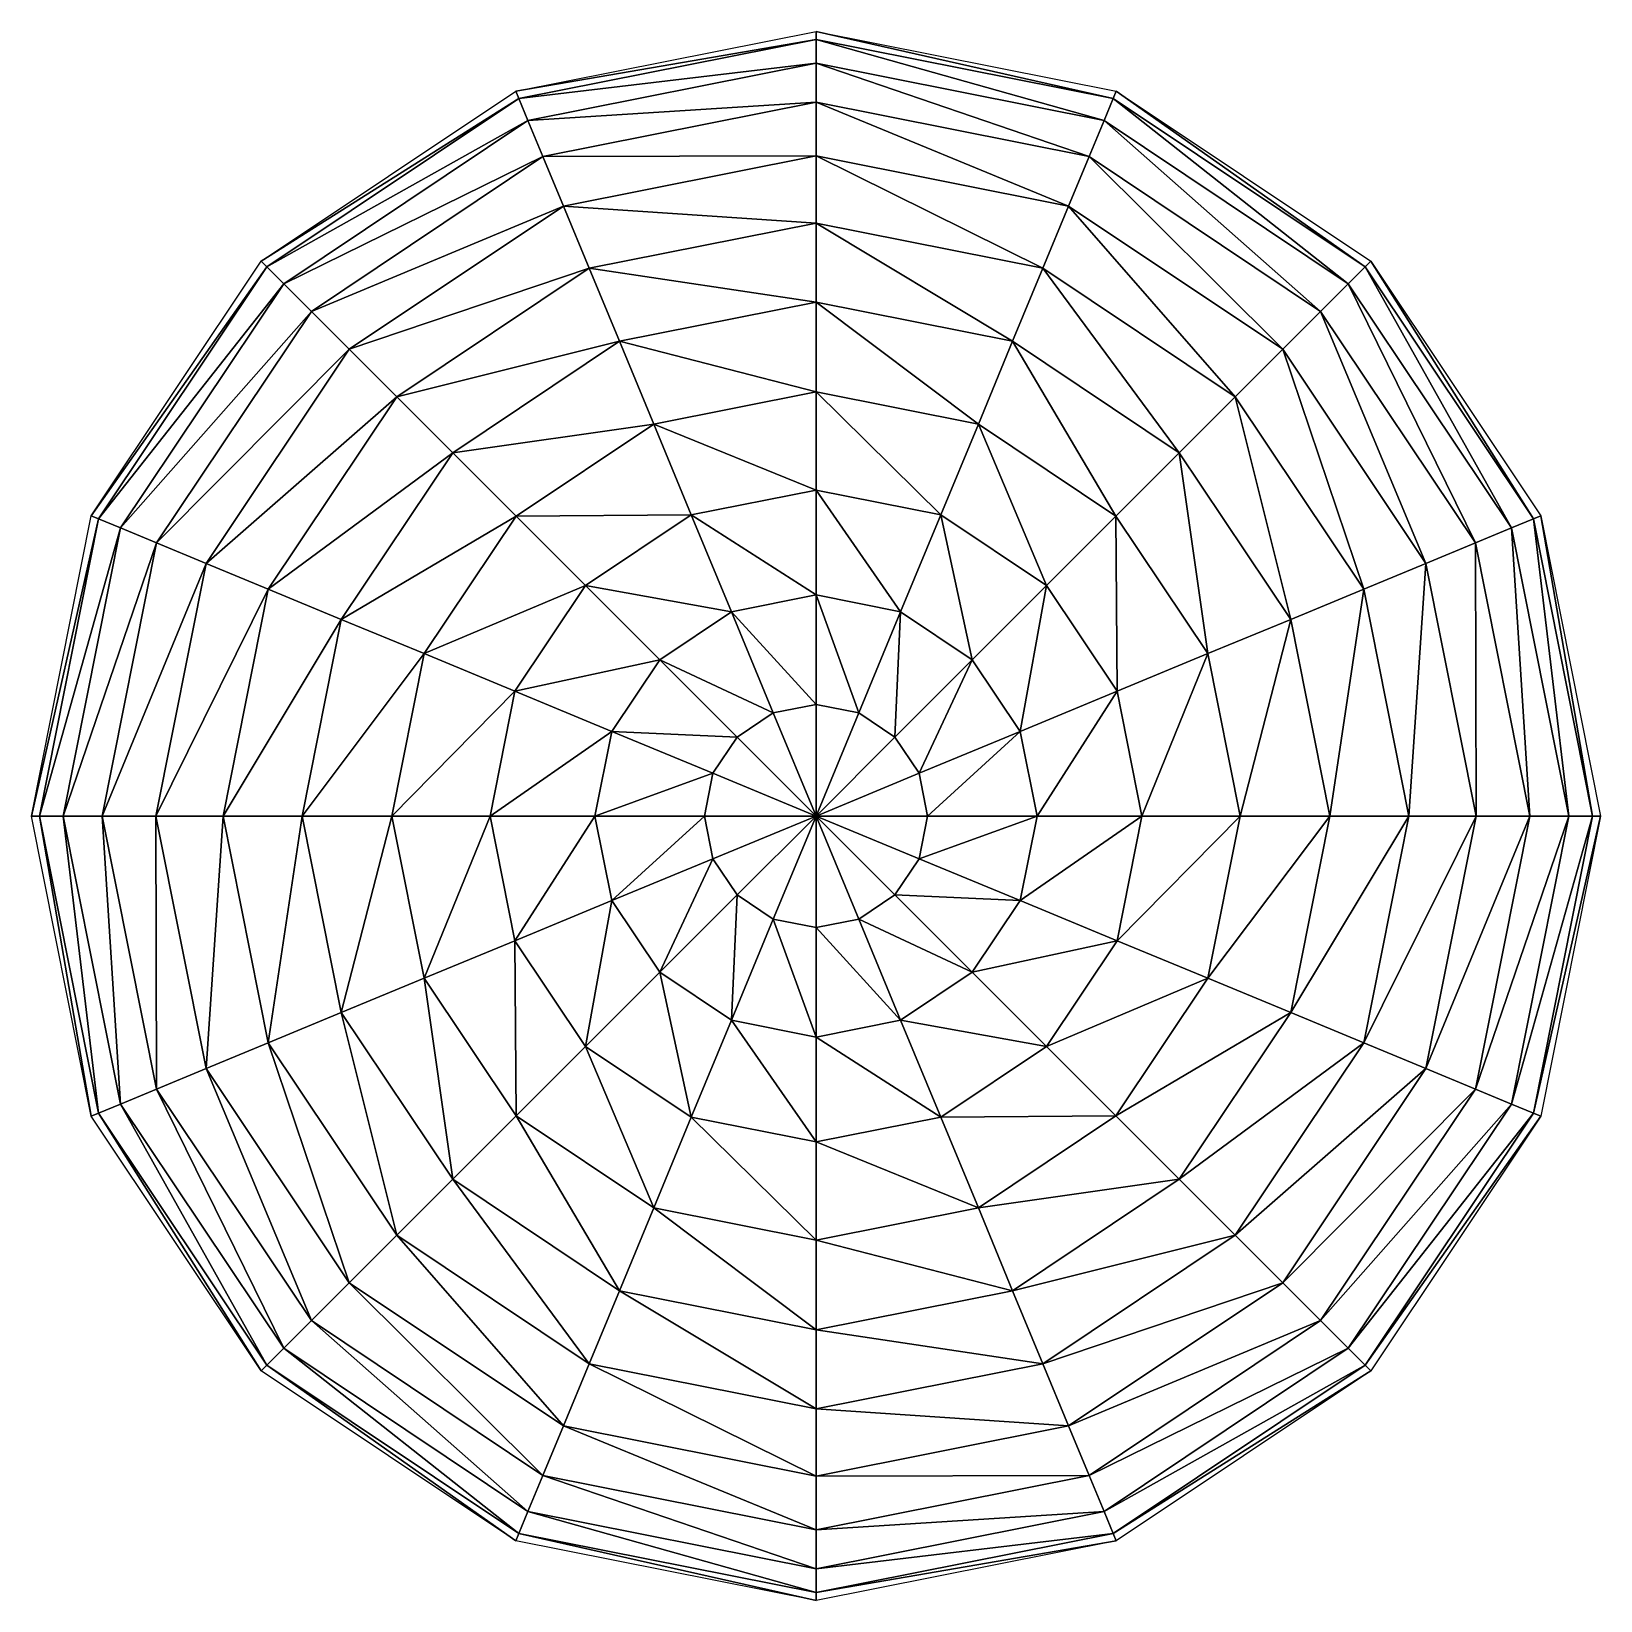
# Model space of a CAD drawing. Header units: metres. Extents: x -32.6 to 43.8, y -33.1 to 27.7.
# Drawn here: x 32.74 to 39.74, y -24.36 to -17.36 of the extents above; entities that cross this region are included whole.
import ezdxf

# ---------------------------------------------------------------- set-up
doc = ezdxf.new("R2010")
doc.units = ezdxf.units.M
doc.layers.add('STROMY_ZAMERENE', color=4, linetype='CONTINUOUS')

msp = doc.modelspace()

# ---------------------------------------------------------------- linework, layer by layer
at = {"layer": 'STROMY_ZAMERENE'}
for points in [[(36.2403, -17.3908, 3.6433), (34.9009, -17.6216), (36.2403, -17.3552)], [(37.5661, -17.6545, 3.6433), (36.2403, -17.3908, 3.6433), (36.2403, -17.3552)], [(37.5661, -17.6545, 3.6433), (36.2403, -17.3552), (37.5797, -17.6216)], [(36.2403, -17.3908, 3.6433), (34.9146, -17.6545, 3.6433), (34.9009, -17.6216)], [(36.2403, -17.4969, 7.2124), (34.9146, -17.6545, 3.6433), (36.2403, -17.3908, 3.6433)], [(37.5255, -17.7526, 7.2124), (36.2403, -17.4969, 7.2124), (36.2403, -17.3908, 3.6433)], [(37.5255, -17.7526, 7.2124), (36.2403, -17.3908, 3.6433), (37.5661, -17.6545, 3.6433)], [(36.2403, -17.4969, 7.2124), (34.9552, -17.7526, 7.2124), (34.9146, -17.6545, 3.6433)], [(36.2403, -17.6715, 10.6346), (34.9552, -17.7526, 7.2124), (36.2403, -17.4969, 7.2124)], [(37.4587, -17.9138, 10.6346), (36.2403, -17.6715, 10.6346), (36.2403, -17.4969, 7.2124)], [(37.4587, -17.9138, 10.6346), (36.2403, -17.4969, 7.2124), (37.5255, -17.7526, 7.2124)], [(34.9146, -17.6545, 3.6433), (33.7654, -18.3803), (34.9009, -17.6216)], [(38.69, -18.4055, 3.6433), (37.5661, -17.6545, 3.6433), (37.5797, -17.6216)], [(38.69, -18.4055, 3.6433), (37.5797, -17.6216), (38.7152, -18.3803)], [(34.9146, -17.6545, 3.6433), (33.7906, -18.4055, 3.6433), (33.7654, -18.3803)], [(34.9552, -17.7526, 7.2124), (33.7906, -18.4055, 3.6433), (34.9146, -17.6545, 3.6433)], [(36.2403, -17.6715, 10.6346), (35.022, -17.9138, 10.6346), (34.9552, -17.7526, 7.2124)], [(36.2403, -17.9108, 13.8404), (35.022, -17.9138, 10.6346), (36.2403, -17.6715, 10.6346)], [(37.3671, -18.1349, 13.8404), (36.2403, -17.9108, 13.8404), (36.2403, -17.6715, 10.6346)], [(37.3671, -18.1349, 13.8404), (36.2403, -17.6715, 10.6346), (37.4587, -17.9138, 10.6346)], [(38.6149, -18.4806, 7.2124), (37.5255, -17.7526, 7.2124), (37.5661, -17.6545, 3.6433)], [(38.6149, -18.4806, 7.2124), (37.5661, -17.6545, 3.6433), (38.69, -18.4055, 3.6433)], [(34.9552, -17.7526, 7.2124), (33.8657, -18.4806, 7.2124), (33.7906, -18.4055, 3.6433)], [(35.022, -17.9138, 10.6346), (33.8657, -18.4806, 7.2124), (34.9552, -17.7526, 7.2124)], [(38.4915, -18.604, 10.6346), (37.4587, -17.9138, 10.6346), (37.5255, -17.7526, 7.2124)], [(38.4915, -18.604, 10.6346), (37.5255, -17.7526, 7.2124), (38.6149, -18.4806, 7.2124)], [(35.022, -17.9138, 10.6346), (33.9891, -18.604, 10.6346), (33.8657, -18.4806, 7.2124)], [(35.1136, -18.1349, 13.8404), (33.9891, -18.604, 10.6346), (35.022, -17.9138, 10.6346)], [(36.2403, -17.9108, 13.8404), (35.1136, -18.1349, 13.8404), (35.022, -17.9138, 10.6346)], [(36.2403, -18.2101, 16.7644), (35.1136, -18.1349, 13.8404), (36.2403, -17.9108, 13.8404)], [(37.2526, -18.4114, 16.7644), (36.2403, -18.2101, 16.7644), (36.2403, -17.9108, 13.8404)], [(37.2526, -18.4114, 16.7644), (36.2403, -17.9108, 13.8404), (37.3671, -18.1349, 13.8404)], [(38.3223, -18.7732, 13.8404), (37.3671, -18.1349, 13.8404), (37.4587, -17.9138, 10.6346)], [(38.3223, -18.7732, 13.8404), (37.4587, -17.9138, 10.6346), (38.4915, -18.604, 10.6346)], [(35.1136, -18.1349, 13.8404), (34.1583, -18.7732, 13.8404), (33.9891, -18.604, 10.6346)], [(35.2281, -18.4114, 16.7644), (34.1583, -18.7732, 13.8404), (35.1136, -18.1349, 13.8404)], [(36.2403, -18.2101, 16.7644), (35.2281, -18.4114, 16.7644), (35.1136, -18.1349, 13.8404)], [(38.1107, -18.9848, 16.7644), (37.2526, -18.4114, 16.7644), (37.3671, -18.1349, 13.8404)], [(38.1107, -18.9848, 16.7644), (37.3671, -18.1349, 13.8404), (38.3223, -18.7732, 13.8404)], [(36.2403, -18.5632, 19.3472), (35.2281, -18.4114, 16.7644), (36.2403, -18.2101, 16.7644)], [(37.1174, -18.7376, 19.3472), (36.2403, -18.5632, 19.3472), (36.2403, -18.2101, 16.7644)], [(37.1174, -18.7376, 19.3472), (36.2403, -18.2101, 16.7644), (37.2526, -18.4114, 16.7644)], [(33.7906, -18.4055, 3.6433), (33.0067, -19.5158), (33.7654, -18.3803)], [(33.7906, -18.4055, 3.6433), (33.0397, -19.5294, 3.6433), (33.0067, -19.5158)], [(33.8657, -18.4806, 7.2124), (33.0397, -19.5294, 3.6433), (33.7906, -18.4055, 3.6433)], [(39.3429, -19.57, 7.2124), (38.6149, -18.4806, 7.2124), (38.69, -18.4055, 3.6433)], [(39.441, -19.5294, 3.6433), (38.69, -18.4055, 3.6433), (38.7152, -18.3803)], [(39.3429, -19.57, 7.2124), (38.69, -18.4055, 3.6433), (39.441, -19.5294, 3.6433)], [(39.441, -19.5294, 3.6433), (38.7152, -18.3803), (39.4739, -19.5158)], [(35.2281, -18.4114, 16.7644), (34.3699, -18.9848, 16.7644), (34.1583, -18.7732, 13.8404)], [(35.3632, -18.7376, 19.3472), (34.3699, -18.9848, 16.7644), (35.2281, -18.4114, 16.7644)], [(36.2403, -18.5632, 19.3472), (35.3632, -18.7376, 19.3472), (35.2281, -18.4114, 16.7644)], [(37.861, -19.2345, 19.3472), (37.1174, -18.7376, 19.3472), (37.2526, -18.4114, 16.7644)], [(37.861, -19.2345, 19.3472), (37.2526, -18.4114, 16.7644), (38.1107, -18.9848, 16.7644)], [(33.8657, -18.4806, 7.2124), (33.1377, -19.57, 7.2124), (33.0397, -19.5294, 3.6433)], [(33.9891, -18.604, 10.6346), (33.1377, -19.57, 7.2124), (33.8657, -18.4806, 7.2124)], [(39.1817, -19.6368, 10.6346), (38.4915, -18.604, 10.6346), (38.6149, -18.4806, 7.2124)], [(39.1817, -19.6368, 10.6346), (38.6149, -18.4806, 7.2124), (39.3429, -19.57, 7.2124)], [(33.9891, -18.604, 10.6346), (33.299, -19.6368, 10.6346), (33.1377, -19.57, 7.2124)], [(34.1583, -18.7732, 13.8404), (33.299, -19.6368, 10.6346), (33.9891, -18.604, 10.6346)], [(36.2403, -18.9629, 21.5361), (35.3632, -18.7376, 19.3472), (36.2403, -18.5632, 19.3472)], [(36.9645, -19.107, 21.5361), (36.2403, -18.9629, 21.5361), (36.2403, -18.5632, 19.3472)], [(36.9645, -19.107, 21.5361), (36.2403, -18.5632, 19.3472), (37.1174, -18.7376, 19.3472)], [(38.9606, -19.7284, 13.8404), (38.3223, -18.7732, 13.8404), (38.4915, -18.604, 10.6346)], [(38.9606, -19.7284, 13.8404), (38.4915, -18.604, 10.6346), (39.1817, -19.6368, 10.6346)], [(35.3632, -18.7376, 19.3472), (34.6196, -19.2345, 19.3472), (34.3699, -18.9848, 16.7644)], [(35.5162, -19.107, 21.5361), (34.6196, -19.2345, 19.3472), (35.3632, -18.7376, 19.3472)], [(36.2403, -18.9629, 21.5361), (35.5162, -19.107, 21.5361), (35.3632, -18.7376, 19.3472)], [(37.5783, -19.5172, 21.5361), (36.9645, -19.107, 21.5361), (37.1174, -18.7376, 19.3472)], [(37.5783, -19.5172, 21.5361), (37.1174, -18.7376, 19.3472), (37.861, -19.2345, 19.3472)], [(34.1583, -18.7732, 13.8404), (33.5201, -19.7284, 13.8404), (33.299, -19.6368, 10.6346)], [(34.3699, -18.9848, 16.7644), (33.5201, -19.7284, 13.8404), (34.1583, -18.7732, 13.8404)], [(38.6841, -19.8429, 16.7644), (38.1107, -18.9848, 16.7644), (38.3223, -18.7732, 13.8404)], [(38.6841, -19.8429, 16.7644), (38.3223, -18.7732, 13.8404), (38.9606, -19.7284, 13.8404)], [(36.2403, -19.4012, 23.2866), (35.5162, -19.107, 21.5361), (36.2403, -18.9629, 21.5361)], [(36.7967, -19.5119, 23.2866), (36.2403, -19.4012, 23.2866), (36.2403, -18.9629, 21.5361)], [(36.7967, -19.5119, 23.2866), (36.2403, -18.9629, 21.5361), (36.9645, -19.107, 21.5361)], [(34.3699, -18.9848, 16.7644), (33.7965, -19.8429, 16.7644), (33.5201, -19.7284, 13.8404)], [(34.6196, -19.2345, 19.3472), (33.7965, -19.8429, 16.7644), (34.3699, -18.9848, 16.7644)], [(38.3579, -19.9781, 19.3472), (37.861, -19.2345, 19.3472), (38.1107, -18.9848, 16.7644)], [(38.3579, -19.9781, 19.3472), (38.1107, -18.9848, 16.7644), (38.6841, -19.8429, 16.7644)], [(35.5162, -19.107, 21.5361), (34.9023, -19.5172, 21.5361), (34.6196, -19.2345, 19.3472)], [(35.6839, -19.5119, 23.2866), (34.9023, -19.5172, 21.5361), (35.5162, -19.107, 21.5361)], [(36.2403, -19.4012, 23.2866), (35.6839, -19.5119, 23.2866), (35.5162, -19.107, 21.5361)], [(37.2684, -19.8271, 23.2866), (36.7967, -19.5119, 23.2866), (36.9645, -19.107, 21.5361)], [(37.2684, -19.8271, 23.2866), (36.9645, -19.107, 21.5361), (37.5783, -19.5172, 21.5361)], [(34.6196, -19.2345, 19.3472), (34.1228, -19.9781, 19.3472), (33.7965, -19.8429, 16.7644)], [(34.9023, -19.5172, 21.5361), (34.1228, -19.9781, 19.3472), (34.6196, -19.2345, 19.3472)], [(37.9885, -20.131, 21.5361), (37.5783, -19.5172, 21.5361), (37.861, -19.2345, 19.3472)], [(37.9885, -20.131, 21.5361), (37.861, -19.2345, 19.3472), (38.3579, -19.9781, 19.3472)], [(36.2403, -19.8691, 24.563), (35.6839, -19.5119, 23.2866), (36.2403, -19.4012, 23.2866)], [(36.6177, -19.9442, 24.563), (36.2403, -19.8691, 24.563), (36.2403, -19.4012, 23.2866)], [(36.6177, -19.9442, 24.563), (36.2403, -19.4012, 23.2866), (36.7967, -19.5119, 23.2866)], [(33.0397, -19.5294, 3.6433), (32.7403, -20.8552), (33.0067, -19.5158)], [(33.0397, -19.5294, 3.6433), (32.7759, -20.8552, 3.6433), (32.7403, -20.8552)], [(33.1377, -19.57, 7.2124), (32.7759, -20.8552, 3.6433), (33.0397, -19.5294, 3.6433)], [(34.9023, -19.5172, 21.5361), (34.4921, -20.131, 21.5361), (34.1228, -19.9781, 19.3472)], [(35.2122, -19.8271, 23.2866), (34.4921, -20.131, 21.5361), (34.9023, -19.5172, 21.5361)], [(35.6839, -19.5119, 23.2866), (35.2122, -19.8271, 23.2866), (34.9023, -19.5172, 21.5361)], [(35.863, -19.9442, 24.563), (35.2122, -19.8271, 23.2866), (35.6839, -19.5119, 23.2866)], [(36.2403, -19.8691, 24.563), (35.863, -19.9442, 24.563), (35.6839, -19.5119, 23.2866)], [(36.9376, -20.1579, 24.563), (36.6177, -19.9442, 24.563), (36.7967, -19.5119, 23.2866)], [(36.9376, -20.1579, 24.563), (36.7967, -19.5119, 23.2866), (37.2684, -19.8271, 23.2866)], [(37.5836, -20.2988, 23.2866), (37.2684, -19.8271, 23.2866), (37.5783, -19.5172, 21.5361)], [(37.5836, -20.2988, 23.2866), (37.5783, -19.5172, 21.5361), (37.9885, -20.131, 21.5361)], [(39.5985, -20.8552, 7.2124), (39.3429, -19.57, 7.2124), (39.441, -19.5294, 3.6433)], [(39.7047, -20.8552, 3.6433), (39.441, -19.5294, 3.6433), (39.4739, -19.5158)], [(39.5985, -20.8552, 7.2124), (39.441, -19.5294, 3.6433), (39.7047, -20.8552, 3.6433)], [(39.7047, -20.8552, 3.6433), (39.4739, -19.5158), (39.7403, -20.8552)], [(33.1377, -19.57, 7.2124), (32.8821, -20.8552, 7.2124), (32.7759, -20.8552, 3.6433)], [(33.299, -19.6368, 10.6346), (32.8821, -20.8552, 7.2124), (33.1377, -19.57, 7.2124)], [(39.424, -20.8552, 10.6346), (39.1817, -19.6368, 10.6346), (39.3429, -19.57, 7.2124)], [(39.424, -20.8552, 10.6346), (39.3429, -19.57, 7.2124), (39.5985, -20.8552, 7.2124)], [(33.299, -19.6368, 10.6346), (33.0566, -20.8552, 10.6346), (32.8821, -20.8552, 7.2124)], [(33.5201, -19.7284, 13.8404), (33.0566, -20.8552, 10.6346), (33.299, -19.6368, 10.6346)], [(39.1847, -20.8552, 13.8404), (38.9606, -19.7284, 13.8404), (39.1817, -19.6368, 10.6346)], [(39.1847, -20.8552, 13.8404), (39.1817, -19.6368, 10.6346), (39.424, -20.8552, 10.6346)], [(33.5201, -19.7284, 13.8404), (33.2959, -20.8552, 13.8404), (33.0566, -20.8552, 10.6346)], [(33.7965, -19.8429, 16.7644), (33.2959, -20.8552, 13.8404), (33.5201, -19.7284, 13.8404)], [(38.8854, -20.8552, 16.7644), (38.6841, -19.8429, 16.7644), (38.9606, -19.7284, 13.8404)], [(38.8854, -20.8552, 16.7644), (38.9606, -19.7284, 13.8404), (39.1847, -20.8552, 13.8404)], [(33.7965, -19.8429, 16.7644), (33.5952, -20.8552, 16.7644), (33.2959, -20.8552, 13.8404)], [(34.1228, -19.9781, 19.3472), (33.5952, -20.8552, 16.7644), (33.7965, -19.8429, 16.7644)], [(35.2122, -19.8271, 23.2866), (34.897, -20.2988, 23.2866), (34.4921, -20.131, 21.5361)], [(35.5431, -20.1579, 24.563), (34.897, -20.2988, 23.2866), (35.2122, -19.8271, 23.2866)], [(35.863, -19.9442, 24.563), (35.5431, -20.1579, 24.563), (35.2122, -19.8271, 23.2866)], [(36.2403, -20.3571, 25.3394), (35.863, -19.9442, 24.563), (36.2403, -19.8691, 24.563)], [(36.4309, -20.395, 25.3394), (36.2403, -20.3571, 25.3394), (36.2403, -19.8691, 24.563)], [(36.4309, -20.395, 25.3394), (36.2403, -19.8691, 24.563), (36.6177, -19.9442, 24.563)], [(37.1513, -20.4778, 24.563), (36.9376, -20.1579, 24.563), (37.2684, -19.8271, 23.2866)], [(37.1513, -20.4778, 24.563), (37.2684, -19.8271, 23.2866), (37.5836, -20.2988, 23.2866)], [(38.5323, -20.8552, 19.3472), (38.3579, -19.9781, 19.3472), (38.6841, -19.8429, 16.7644)], [(38.5323, -20.8552, 19.3472), (38.6841, -19.8429, 16.7644), (38.8854, -20.8552, 16.7644)], [(36.0497, -20.395, 25.3394), (35.5431, -20.1579, 24.563), (35.863, -19.9442, 24.563)], [(36.2403, -20.3571, 25.3394), (36.0497, -20.395, 25.3394), (35.863, -19.9442, 24.563)], [(36.5925, -20.503, 25.3394), (36.4309, -20.395, 25.3394), (36.6177, -19.9442, 24.563)], [(36.5925, -20.503, 25.3394), (36.6177, -19.9442, 24.563), (36.9376, -20.1579, 24.563)], [(34.1228, -19.9781, 19.3472), (33.9483, -20.8552, 19.3472), (33.5952, -20.8552, 16.7644)], [(34.4921, -20.131, 21.5361), (33.9483, -20.8552, 19.3472), (34.1228, -19.9781, 19.3472)], [(38.1326, -20.8552, 21.5361), (37.9885, -20.131, 21.5361), (38.3579, -19.9781, 19.3472)], [(38.1326, -20.8552, 21.5361), (38.3579, -19.9781, 19.3472), (38.5323, -20.8552, 19.3472)], [(34.4921, -20.131, 21.5361), (34.3481, -20.8552, 21.5361), (33.9483, -20.8552, 19.3472)], [(34.897, -20.2988, 23.2866), (34.3481, -20.8552, 21.5361), (34.4921, -20.131, 21.5361)], [(35.5431, -20.1579, 24.563), (35.3293, -20.4778, 24.563), (34.897, -20.2988, 23.2866)], [(35.8881, -20.503, 25.3394), (35.3293, -20.4778, 24.563), (35.5431, -20.1579, 24.563)], [(36.0497, -20.395, 25.3394), (35.8881, -20.503, 25.3394), (35.5431, -20.1579, 24.563)], [(36.7005, -20.6646, 25.3394), (36.5925, -20.503, 25.3394), (36.9376, -20.1579, 24.563)], [(36.7005, -20.6646, 25.3394), (36.9376, -20.1579, 24.563), (37.1513, -20.4778, 24.563)], [(37.6943, -20.8552, 23.2866), (37.5836, -20.2988, 23.2866), (37.9885, -20.131, 21.5361)], [(37.6943, -20.8552, 23.2866), (37.9885, -20.131, 21.5361), (38.1326, -20.8552, 21.5361)], [(34.897, -20.2988, 23.2866), (34.7864, -20.8552, 23.2866), (34.3481, -20.8552, 21.5361)], [(35.3293, -20.4778, 24.563), (34.7864, -20.8552, 23.2866), (34.897, -20.2988, 23.2866)], [(37.2264, -20.8552, 24.563), (37.1513, -20.4778, 24.563), (37.5836, -20.2988, 23.2866)], [(37.2264, -20.8552, 24.563), (37.5836, -20.2988, 23.2866), (37.6943, -20.8552, 23.2866)], [(36.2403, -20.8552, 25.6), (36.0497, -20.395, 25.3394), (36.2403, -20.3571, 25.3394)], [(36.2403, -20.8552, 25.6), (36.2403, -20.3571, 25.3394), (36.4309, -20.395, 25.3394)], [(36.2403, -20.8552, 25.6), (35.8881, -20.503, 25.3394), (36.0497, -20.395, 25.3394)], [(36.2403, -20.8552, 25.6), (36.4309, -20.395, 25.3394), (36.5925, -20.503, 25.3394)], [(35.3293, -20.4778, 24.563), (35.2543, -20.8552, 24.563), (34.7864, -20.8552, 23.2866)], [(35.7801, -20.6646, 25.3394), (35.2543, -20.8552, 24.563), (35.3293, -20.4778, 24.563)], [(35.8881, -20.503, 25.3394), (35.7801, -20.6646, 25.3394), (35.3293, -20.4778, 24.563)], [(36.2403, -20.8552, 25.6), (35.7801, -20.6646, 25.3394), (35.8881, -20.503, 25.3394)], [(36.2403, -20.8552, 25.6), (36.5925, -20.503, 25.3394), (36.7005, -20.6646, 25.3394)], [(36.7384, -20.8552, 25.3394), (36.7005, -20.6646, 25.3394), (37.1513, -20.4778, 24.563)], [(36.7384, -20.8552, 25.3394), (37.1513, -20.4778, 24.563), (37.2264, -20.8552, 24.563)], [(35.7801, -20.6646, 25.3394), (35.7422, -20.8552, 25.3394), (35.2543, -20.8552, 24.563)], [(36.2403, -20.8552, 25.6), (35.7422, -20.8552, 25.3394), (35.7801, -20.6646, 25.3394)], [(36.2403, -20.8552, 25.6), (36.7005, -20.6646, 25.3394), (36.7384, -20.8552, 25.3394)], [(32.7759, -20.8552, 3.6433), (33.0067, -22.1946), (32.7403, -20.8552)], [(32.8821, -20.8552, 7.2124), (33.0397, -22.1809, 3.6433), (32.7759, -20.8552, 3.6433)], [(32.7759, -20.8552, 3.6433), (33.0397, -22.1809, 3.6433), (33.0067, -22.1946)], [(33.0566, -20.8552, 10.6346), (33.1377, -22.1403, 7.2124), (32.8821, -20.8552, 7.2124)], [(32.8821, -20.8552, 7.2124), (33.1377, -22.1403, 7.2124), (33.0397, -22.1809, 3.6433)], [(33.2959, -20.8552, 13.8404), (33.299, -22.0735, 10.6346), (33.0566, -20.8552, 10.6346)], [(33.0566, -20.8552, 10.6346), (33.299, -22.0735, 10.6346), (33.1377, -22.1403, 7.2124)], [(33.5952, -20.8552, 16.7644), (33.5201, -21.9819, 13.8404), (33.2959, -20.8552, 13.8404)], [(33.2959, -20.8552, 13.8404), (33.5201, -21.9819, 13.8404), (33.299, -22.0735, 10.6346)], [(33.5952, -20.8552, 16.7644), (33.7965, -21.8674, 16.7644), (33.5201, -21.9819, 13.8404)], [(33.9483, -20.8552, 19.3472), (33.7965, -21.8674, 16.7644), (33.5952, -20.8552, 16.7644)], [(33.9483, -20.8552, 19.3472), (34.1228, -21.7323, 19.3472), (33.7965, -21.8674, 16.7644)], [(34.3481, -20.8552, 21.5361), (34.1228, -21.7323, 19.3472), (33.9483, -20.8552, 19.3472)], [(34.3481, -20.8552, 21.5361), (34.4921, -21.5793, 21.5361), (34.1228, -21.7323, 19.3472)], [(34.7864, -20.8552, 23.2866), (34.4921, -21.5793, 21.5361), (34.3481, -20.8552, 21.5361)], [(34.7864, -20.8552, 23.2866), (34.897, -21.4116, 23.2866), (34.4921, -21.5793, 21.5361)], [(35.2543, -20.8552, 24.563), (34.897, -21.4116, 23.2866), (34.7864, -20.8552, 23.2866)], [(35.2543, -20.8552, 24.563), (35.3293, -21.2325, 24.563), (34.897, -21.4116, 23.2866)], [(35.7422, -20.8552, 25.3394), (35.3293, -21.2325, 24.563), (35.2543, -20.8552, 24.563)], [(35.7422, -20.8552, 25.3394), (35.7801, -21.0458, 25.3394), (35.3293, -21.2325, 24.563)], [(36.2403, -20.8552, 25.6), (35.7801, -21.0458, 25.3394), (35.7422, -20.8552, 25.3394)], [(36.2403, -20.8552, 25.6), (35.8881, -21.2074, 25.3394), (35.7801, -21.0458, 25.3394)], [(36.2403, -20.8552, 25.6), (36.0497, -21.3154, 25.3394), (35.8881, -21.2074, 25.3394)], [(36.2403, -20.8552, 25.6), (36.2403, -21.3533, 25.3394), (36.0497, -21.3154, 25.3394)], [(36.2403, -20.8552, 25.6), (36.4309, -21.3154, 25.3394), (36.2403, -21.3533, 25.3394)], [(36.2403, -20.8552, 25.6), (36.5925, -21.2074, 25.3394), (36.4309, -21.3154, 25.3394)], [(36.2403, -20.8552, 25.6), (36.7005, -21.0458, 25.3394), (36.5925, -21.2074, 25.3394)], [(36.2403, -20.8552, 25.6), (36.7384, -20.8552, 25.3394), (36.7005, -21.0458, 25.3394)], [(36.7005, -21.0458, 25.3394), (36.7384, -20.8552, 25.3394), (37.2264, -20.8552, 24.563)], [(36.7005, -21.0458, 25.3394), (37.2264, -20.8552, 24.563), (37.1513, -21.2325, 24.563)], [(37.1513, -21.2325, 24.563), (37.2264, -20.8552, 24.563), (37.6943, -20.8552, 23.2866)], [(37.1513, -21.2325, 24.563), (37.6943, -20.8552, 23.2866), (37.5836, -21.4116, 23.2866)], [(37.5836, -21.4116, 23.2866), (37.6943, -20.8552, 23.2866), (38.1326, -20.8552, 21.5361)], [(37.5836, -21.4116, 23.2866), (38.1326, -20.8552, 21.5361), (37.9885, -21.5793, 21.5361)], [(37.9885, -21.5793, 21.5361), (38.1326, -20.8552, 21.5361), (38.5323, -20.8552, 19.3472)], [(37.9885, -21.5793, 21.5361), (38.5323, -20.8552, 19.3472), (38.3579, -21.7323, 19.3472)], [(38.3579, -21.7323, 19.3472), (38.5323, -20.8552, 19.3472), (38.8854, -20.8552, 16.7644)], [(38.3579, -21.7323, 19.3472), (38.8854, -20.8552, 16.7644), (38.6841, -21.8674, 16.7644)], [(38.6841, -21.8674, 16.7644), (38.8854, -20.8552, 16.7644), (39.1847, -20.8552, 13.8404)], [(38.6841, -21.8674, 16.7644), (39.1847, -20.8552, 13.8404), (38.9606, -21.9819, 13.8404)], [(38.9606, -21.9819, 13.8404), (39.1847, -20.8552, 13.8404), (39.424, -20.8552, 10.6346)], [(38.9606, -21.9819, 13.8404), (39.424, -20.8552, 10.6346), (39.1817, -22.0735, 10.6346)], [(39.1817, -22.0735, 10.6346), (39.424, -20.8552, 10.6346), (39.5985, -20.8552, 7.2124)], [(39.1817, -22.0735, 10.6346), (39.5985, -20.8552, 7.2124), (39.3429, -22.1403, 7.2124)], [(39.3429, -22.1403, 7.2124), (39.5985, -20.8552, 7.2124), (39.7047, -20.8552, 3.6433)], [(39.3429, -22.1403, 7.2124), (39.7047, -20.8552, 3.6433), (39.441, -22.1809, 3.6433)], [(39.441, -22.1809, 3.6433), (39.7047, -20.8552, 3.6433), (39.7403, -20.8552)], [(39.441, -22.1809, 3.6433), (39.7403, -20.8552), (39.4739, -22.1946)], [(35.7801, -21.0458, 25.3394), (35.5431, -21.5524, 24.563), (35.3293, -21.2325, 24.563)], [(35.7801, -21.0458, 25.3394), (35.8881, -21.2074, 25.3394), (35.5431, -21.5524, 24.563)], [(36.5925, -21.2074, 25.3394), (36.7005, -21.0458, 25.3394), (37.1513, -21.2325, 24.563)], [(35.8881, -21.2074, 25.3394), (35.863, -21.7662, 24.563), (35.5431, -21.5524, 24.563)], [(35.8881, -21.2074, 25.3394), (36.0497, -21.3154, 25.3394), (35.863, -21.7662, 24.563)], [(36.4309, -21.3154, 25.3394), (36.5925, -21.2074, 25.3394), (36.9376, -21.5524, 24.563)], [(36.5925, -21.2074, 25.3394), (37.1513, -21.2325, 24.563), (36.9376, -21.5524, 24.563)], [(35.3293, -21.2325, 24.563), (35.2122, -21.8833, 23.2866), (34.897, -21.4116, 23.2866)], [(35.3293, -21.2325, 24.563), (35.5431, -21.5524, 24.563), (35.2122, -21.8833, 23.2866)], [(36.9376, -21.5524, 24.563), (37.1513, -21.2325, 24.563), (37.5836, -21.4116, 23.2866)], [(36.0497, -21.3154, 25.3394), (36.2403, -21.8412, 24.563), (35.863, -21.7662, 24.563)], [(36.0497, -21.3154, 25.3394), (36.2403, -21.3533, 25.3394), (36.2403, -21.8412, 24.563)], [(36.2403, -21.3533, 25.3394), (36.4309, -21.3154, 25.3394), (36.6177, -21.7662, 24.563)], [(36.4309, -21.3154, 25.3394), (36.9376, -21.5524, 24.563), (36.6177, -21.7662, 24.563)], [(34.897, -21.4116, 23.2866), (34.9023, -22.1932, 21.5361), (34.4921, -21.5793, 21.5361)], [(34.897, -21.4116, 23.2866), (35.2122, -21.8833, 23.2866), (34.9023, -22.1932, 21.5361)], [(36.2403, -21.3533, 25.3394), (36.6177, -21.7662, 24.563), (36.2403, -21.8412, 24.563)], [(36.9376, -21.5524, 24.563), (37.5836, -21.4116, 23.2866), (37.2684, -21.8833, 23.2866)], [(37.2684, -21.8833, 23.2866), (37.5836, -21.4116, 23.2866), (37.9885, -21.5793, 21.5361)], [(35.5431, -21.5524, 24.563), (35.6839, -22.1985, 23.2866), (35.2122, -21.8833, 23.2866)], [(35.5431, -21.5524, 24.563), (35.863, -21.7662, 24.563), (35.6839, -22.1985, 23.2866)], [(36.6177, -21.7662, 24.563), (36.9376, -21.5524, 24.563), (37.2684, -21.8833, 23.2866)], [(34.4921, -21.5793, 21.5361), (34.6196, -22.4759, 19.3472), (34.1228, -21.7323, 19.3472)], [(34.4921, -21.5793, 21.5361), (34.9023, -22.1932, 21.5361), (34.6196, -22.4759, 19.3472)], [(37.2684, -21.8833, 23.2866), (37.9885, -21.5793, 21.5361), (37.5783, -22.1932, 21.5361)], [(37.5783, -22.1932, 21.5361), (37.9885, -21.5793, 21.5361), (38.3579, -21.7323, 19.3472)], [(34.1228, -21.7323, 19.3472), (34.3699, -22.7256, 16.7644), (33.7965, -21.8674, 16.7644)], [(34.1228, -21.7323, 19.3472), (34.6196, -22.4759, 19.3472), (34.3699, -22.7256, 16.7644)], [(35.863, -21.7662, 24.563), (36.2403, -22.3091, 23.2866), (35.6839, -22.1985, 23.2866)], [(35.863, -21.7662, 24.563), (36.2403, -21.8412, 24.563), (36.2403, -22.3091, 23.2866)], [(36.2403, -21.8412, 24.563), (36.6177, -21.7662, 24.563), (36.7967, -22.1985, 23.2866)], [(36.6177, -21.7662, 24.563), (37.2684, -21.8833, 23.2866), (36.7967, -22.1985, 23.2866)], [(37.5783, -22.1932, 21.5361), (38.3579, -21.7323, 19.3472), (37.861, -22.4759, 19.3472)], [(37.861, -22.4759, 19.3472), (38.3579, -21.7323, 19.3472), (38.6841, -21.8674, 16.7644)], [(33.7965, -21.8674, 16.7644), (34.1583, -22.9372, 13.8404), (33.5201, -21.9819, 13.8404)], [(33.7965, -21.8674, 16.7644), (34.3699, -22.7256, 16.7644), (34.1583, -22.9372, 13.8404)], [(35.2122, -21.8833, 23.2866), (35.5162, -22.6034, 21.5361), (34.9023, -22.1932, 21.5361)], [(35.2122, -21.8833, 23.2866), (35.6839, -22.1985, 23.2866), (35.5162, -22.6034, 21.5361)], [(36.2403, -21.8412, 24.563), (36.7967, -22.1985, 23.2866), (36.2403, -22.3091, 23.2866)], [(36.7967, -22.1985, 23.2866), (37.2684, -21.8833, 23.2866), (37.5783, -22.1932, 21.5361)], [(37.861, -22.4759, 19.3472), (38.6841, -21.8674, 16.7644), (38.1107, -22.7256, 16.7644)], [(38.1107, -22.7256, 16.7644), (38.6841, -21.8674, 16.7644), (38.9606, -21.9819, 13.8404)], [(33.5201, -21.9819, 13.8404), (33.9891, -23.1064, 10.6346), (33.299, -22.0735, 10.6346)], [(33.5201, -21.9819, 13.8404), (34.1583, -22.9372, 13.8404), (33.9891, -23.1064, 10.6346)], [(38.1107, -22.7256, 16.7644), (38.9606, -21.9819, 13.8404), (38.3223, -22.9372, 13.8404)], [(38.3223, -22.9372, 13.8404), (38.9606, -21.9819, 13.8404), (39.1817, -22.0735, 10.6346)], [(33.299, -22.0735, 10.6346), (33.8657, -23.2298, 7.2124), (33.1377, -22.1403, 7.2124)], [(33.299, -22.0735, 10.6346), (33.9891, -23.1064, 10.6346), (33.8657, -23.2298, 7.2124)], [(38.3223, -22.9372, 13.8404), (39.1817, -22.0735, 10.6346), (38.4915, -23.1064, 10.6346)], [(38.4915, -23.1064, 10.6346), (39.1817, -22.0735, 10.6346), (39.3429, -22.1403, 7.2124)], [(33.0397, -22.1809, 3.6433), (33.7654, -23.33), (33.0067, -22.1946)], [(33.1377, -22.1403, 7.2124), (33.7906, -23.3049, 3.6433), (33.0397, -22.1809, 3.6433)], [(33.0397, -22.1809, 3.6433), (33.7906, -23.3049, 3.6433), (33.7654, -23.33)], [(33.1377, -22.1403, 7.2124), (33.8657, -23.2298, 7.2124), (33.7906, -23.3049, 3.6433)], [(38.4915, -23.1064, 10.6346), (39.3429, -22.1403, 7.2124), (38.6149, -23.2298, 7.2124)], [(38.6149, -23.2298, 7.2124), (39.3429, -22.1403, 7.2124), (39.441, -22.1809, 3.6433)], [(38.6149, -23.2298, 7.2124), (39.441, -22.1809, 3.6433), (38.69, -23.3049, 3.6433)], [(38.69, -23.3049, 3.6433), (39.441, -22.1809, 3.6433), (39.4739, -22.1946)], [(34.9023, -22.1932, 21.5361), (35.3632, -22.9727, 19.3472), (34.6196, -22.4759, 19.3472)], [(34.9023, -22.1932, 21.5361), (35.5162, -22.6034, 21.5361), (35.3632, -22.9727, 19.3472)], [(35.6839, -22.1985, 23.2866), (36.2403, -22.7474, 21.5361), (35.5162, -22.6034, 21.5361)], [(35.6839, -22.1985, 23.2866), (36.2403, -22.3091, 23.2866), (36.2403, -22.7474, 21.5361)], [(36.2403, -22.3091, 23.2866), (36.7967, -22.1985, 23.2866), (36.9645, -22.6034, 21.5361)], [(36.7967, -22.1985, 23.2866), (37.5783, -22.1932, 21.5361), (36.9645, -22.6034, 21.5361)], [(36.9645, -22.6034, 21.5361), (37.5783, -22.1932, 21.5361), (37.861, -22.4759, 19.3472)], [(38.69, -23.3049, 3.6433), (39.4739, -22.1946), (38.7152, -23.33)], [(36.2403, -22.3091, 23.2866), (36.9645, -22.6034, 21.5361), (36.2403, -22.7474, 21.5361)], [(34.6196, -22.4759, 19.3472), (35.2281, -23.299, 16.7644), (34.3699, -22.7256, 16.7644)], [(34.6196, -22.4759, 19.3472), (35.3632, -22.9727, 19.3472), (35.2281, -23.299, 16.7644)], [(36.9645, -22.6034, 21.5361), (37.861, -22.4759, 19.3472), (37.1174, -22.9727, 19.3472)], [(37.1174, -22.9727, 19.3472), (37.861, -22.4759, 19.3472), (38.1107, -22.7256, 16.7644)], [(35.5162, -22.6034, 21.5361), (36.2403, -23.1472, 19.3472), (35.3632, -22.9727, 19.3472)], [(35.5162, -22.6034, 21.5361), (36.2403, -22.7474, 21.5361), (36.2403, -23.1472, 19.3472)], [(36.2403, -22.7474, 21.5361), (36.9645, -22.6034, 21.5361), (37.1174, -22.9727, 19.3472)], [(34.3699, -22.7256, 16.7644), (35.1136, -23.5754, 13.8404), (34.1583, -22.9372, 13.8404)], [(34.3699, -22.7256, 16.7644), (35.2281, -23.299, 16.7644), (35.1136, -23.5754, 13.8404)], [(36.2403, -22.7474, 21.5361), (37.1174, -22.9727, 19.3472), (36.2403, -23.1472, 19.3472)], [(37.1174, -22.9727, 19.3472), (38.1107, -22.7256, 16.7644), (37.2526, -23.299, 16.7644)], [(37.2526, -23.299, 16.7644), (38.1107, -22.7256, 16.7644), (38.3223, -22.9372, 13.8404)], [(34.1583, -22.9372, 13.8404), (35.022, -23.7965, 10.6346), (33.9891, -23.1064, 10.6346)], [(34.1583, -22.9372, 13.8404), (35.1136, -23.5754, 13.8404), (35.022, -23.7965, 10.6346)], [(37.2526, -23.299, 16.7644), (38.3223, -22.9372, 13.8404), (37.3671, -23.5754, 13.8404)], [(37.3671, -23.5754, 13.8404), (38.3223, -22.9372, 13.8404), (38.4915, -23.1064, 10.6346)], [(35.3632, -22.9727, 19.3472), (36.2403, -23.5003, 16.7644), (35.2281, -23.299, 16.7644)], [(35.3632, -22.9727, 19.3472), (36.2403, -23.1472, 19.3472), (36.2403, -23.5003, 16.7644)], [(36.2403, -23.1472, 19.3472), (37.1174, -22.9727, 19.3472), (37.2526, -23.299, 16.7644)], [(33.9891, -23.1064, 10.6346), (34.9552, -23.9578, 7.2124), (33.8657, -23.2298, 7.2124)], [(33.9891, -23.1064, 10.6346), (35.022, -23.7965, 10.6346), (34.9552, -23.9578, 7.2124)], [(36.2403, -23.1472, 19.3472), (37.2526, -23.299, 16.7644), (36.2403, -23.5003, 16.7644)], [(37.3671, -23.5754, 13.8404), (38.4915, -23.1064, 10.6346), (37.4587, -23.7965, 10.6346)], [(37.4587, -23.7965, 10.6346), (38.4915, -23.1064, 10.6346), (38.6149, -23.2298, 7.2124)], [(33.8657, -23.2298, 7.2124), (34.9146, -24.0558, 3.6433), (33.7906, -23.3049, 3.6433)], [(33.8657, -23.2298, 7.2124), (34.9552, -23.9578, 7.2124), (34.9146, -24.0558, 3.6433)], [(37.4587, -23.7965, 10.6346), (38.6149, -23.2298, 7.2124), (37.5255, -23.9578, 7.2124)], [(37.5255, -23.9578, 7.2124), (38.6149, -23.2298, 7.2124), (38.69, -23.3049, 3.6433)], [(33.7906, -23.3049, 3.6433), (34.9009, -24.0888), (33.7654, -23.33)], [(33.7906, -23.3049, 3.6433), (34.9146, -24.0558, 3.6433), (34.9009, -24.0888)], [(35.2281, -23.299, 16.7644), (36.2403, -23.7996, 13.8404), (35.1136, -23.5754, 13.8404)], [(35.2281, -23.299, 16.7644), (36.2403, -23.5003, 16.7644), (36.2403, -23.7996, 13.8404)], [(36.2403, -23.5003, 16.7644), (37.2526, -23.299, 16.7644), (37.3671, -23.5754, 13.8404)], [(37.5255, -23.9578, 7.2124), (38.69, -23.3049, 3.6433), (37.5661, -24.0558, 3.6433)], [(37.5661, -24.0558, 3.6433), (38.69, -23.3049, 3.6433), (38.7152, -23.33)], [(37.5661, -24.0558, 3.6433), (38.7152, -23.33), (37.5797, -24.0888)], [(36.2403, -23.5003, 16.7644), (37.3671, -23.5754, 13.8404), (36.2403, -23.7996, 13.8404)], [(35.1136, -23.5754, 13.8404), (36.2403, -24.0389, 10.6346), (35.022, -23.7965, 10.6346)], [(35.1136, -23.5754, 13.8404), (36.2403, -23.7996, 13.8404), (36.2403, -24.0389, 10.6346)], [(36.2403, -23.7996, 13.8404), (37.3671, -23.5754, 13.8404), (37.4587, -23.7965, 10.6346)], [(35.022, -23.7965, 10.6346), (36.2403, -24.2134, 7.2124), (34.9552, -23.9578, 7.2124)], [(35.022, -23.7965, 10.6346), (36.2403, -24.0389, 10.6346), (36.2403, -24.2134, 7.2124)], [(36.2403, -23.7996, 13.8404), (37.4587, -23.7965, 10.6346), (36.2403, -24.0389, 10.6346)], [(36.2403, -24.0389, 10.6346), (37.4587, -23.7965, 10.6346), (37.5255, -23.9578, 7.2124)], [(34.9552, -23.9578, 7.2124), (36.2403, -24.3196, 3.6433), (34.9146, -24.0558, 3.6433)], [(34.9552, -23.9578, 7.2124), (36.2403, -24.2134, 7.2124), (36.2403, -24.3196, 3.6433)], [(36.2403, -24.0389, 10.6346), (37.5255, -23.9578, 7.2124), (36.2403, -24.2134, 7.2124)], [(36.2403, -24.2134, 7.2124), (37.5255, -23.9578, 7.2124), (37.5661, -24.0558, 3.6433)], [(34.9146, -24.0558, 3.6433), (36.2403, -24.3552), (34.9009, -24.0888)], [(34.9146, -24.0558, 3.6433), (36.2403, -24.3196, 3.6433), (36.2403, -24.3552)], [(36.2403, -24.2134, 7.2124), (37.5661, -24.0558, 3.6433), (36.2403, -24.3196, 3.6433)], [(36.2403, -24.3196, 3.6433), (37.5661, -24.0558, 3.6433), (37.5797, -24.0888)], [(36.2403, -24.3196, 3.6433), (37.5797, -24.0888), (36.2403, -24.3552)]]:
    msp.add_3dface(points, dxfattribs=at)

doc.saveas('drawing.dxf')
